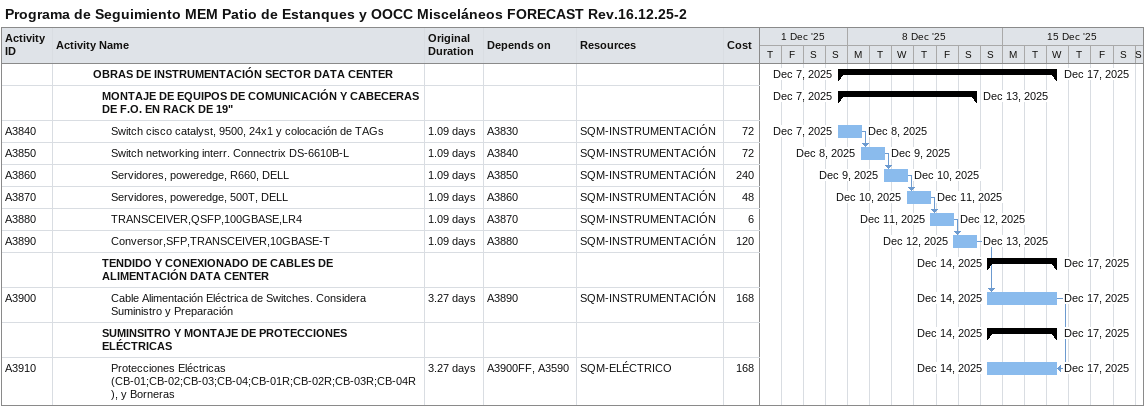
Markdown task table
Programa de Seguimiento MEM Patio de Estanques y OOCC Misceláneos FORECAST Rev.16.12.25-2

| ID | Level | Task | Original duration | Start | Finish | Predecessors | Resources | Cost |
|---|---|---|---|---|---|---|---|---|
|  | 5 | **OBRAS DE INSTRUMENTACIÓN SECTOR DATA CENTER** |  | 2025-12-07 | 2025-12-17 |  |  |  |
|  | 6 | **MONTAJE DE EQUIPOS DE COMUNICACIÓN Y CABECERAS DE F.O. EN RACK DE 19"** |  | 2025-12-07 | 2025-12-13 |  |  |  |
| A3840 | 7 | Switch cisco catalyst, 9500, 24x1 y colocación de TAGs | 1.09d | 2025-12-07 | 2025-12-08 | A3830 | SQM-INSTRUMENTACIÓN | 72 |
| A3850 | 7 | Switch networking interr. Connectrix DS-6610B-L | 1.09d | 2025-12-08 | 2025-12-09 | A3840 | SQM-INSTRUMENTACIÓN | 72 |
| A3860 | 7 | Servidores, poweredge, R660, DELL | 1.09d | 2025-12-09 | 2025-12-10 | A3850 | SQM-INSTRUMENTACIÓN | 240 |
| A3870 | 7 | Servidores, poweredge, 500T, DELL | 1.09d | 2025-12-10 | 2025-12-11 | A3860 | SQM-INSTRUMENTACIÓN | 48 |
| A3880 | 7 | TRANSCEIVER,QSFP,100GBASE,LR4 | 1.09d | 2025-12-11 | 2025-12-12 | A3870 | SQM-INSTRUMENTACIÓN | 6 |
| A3890 | 7 | Conversor,SFP,TRANSCEIVER,10GBASE-T | 1.09d | 2025-12-12 | 2025-12-13 | A3880 | SQM-INSTRUMENTACIÓN | 120 |
|  | 6 | **TENDIDO Y CONEXIONADO DE CABLES DE ALIMENTACIÓN DATA CENTER** |  | 2025-12-14 | 2025-12-17 |  |  |  |
| A3900 | 7 | Cable Alimentación Eléctrica de Switches. Considera Suministro y Preparación | 3.27d | 2025-12-14 | 2025-12-17 | A3890 | SQM-INSTRUMENTACIÓN | 168 |
|  | 6 | **SUMINSITRO Y MONTAJE DE PROTECCIONES ELÉCTRICAS** |  | 2025-12-14 | 2025-12-17 |  |  |  |
| A3910 | 7 | Protecciones Eléctricas (CB-01;CB-02;CB-03;CB-04;CB-01R;CB-02R;CB-03R;CB-04R), y Borneras | 3.27d | 2025-12-14 | 2025-12-17 | A3900FF, A3590 | SQM-ELÉCTRICO | 168 |
